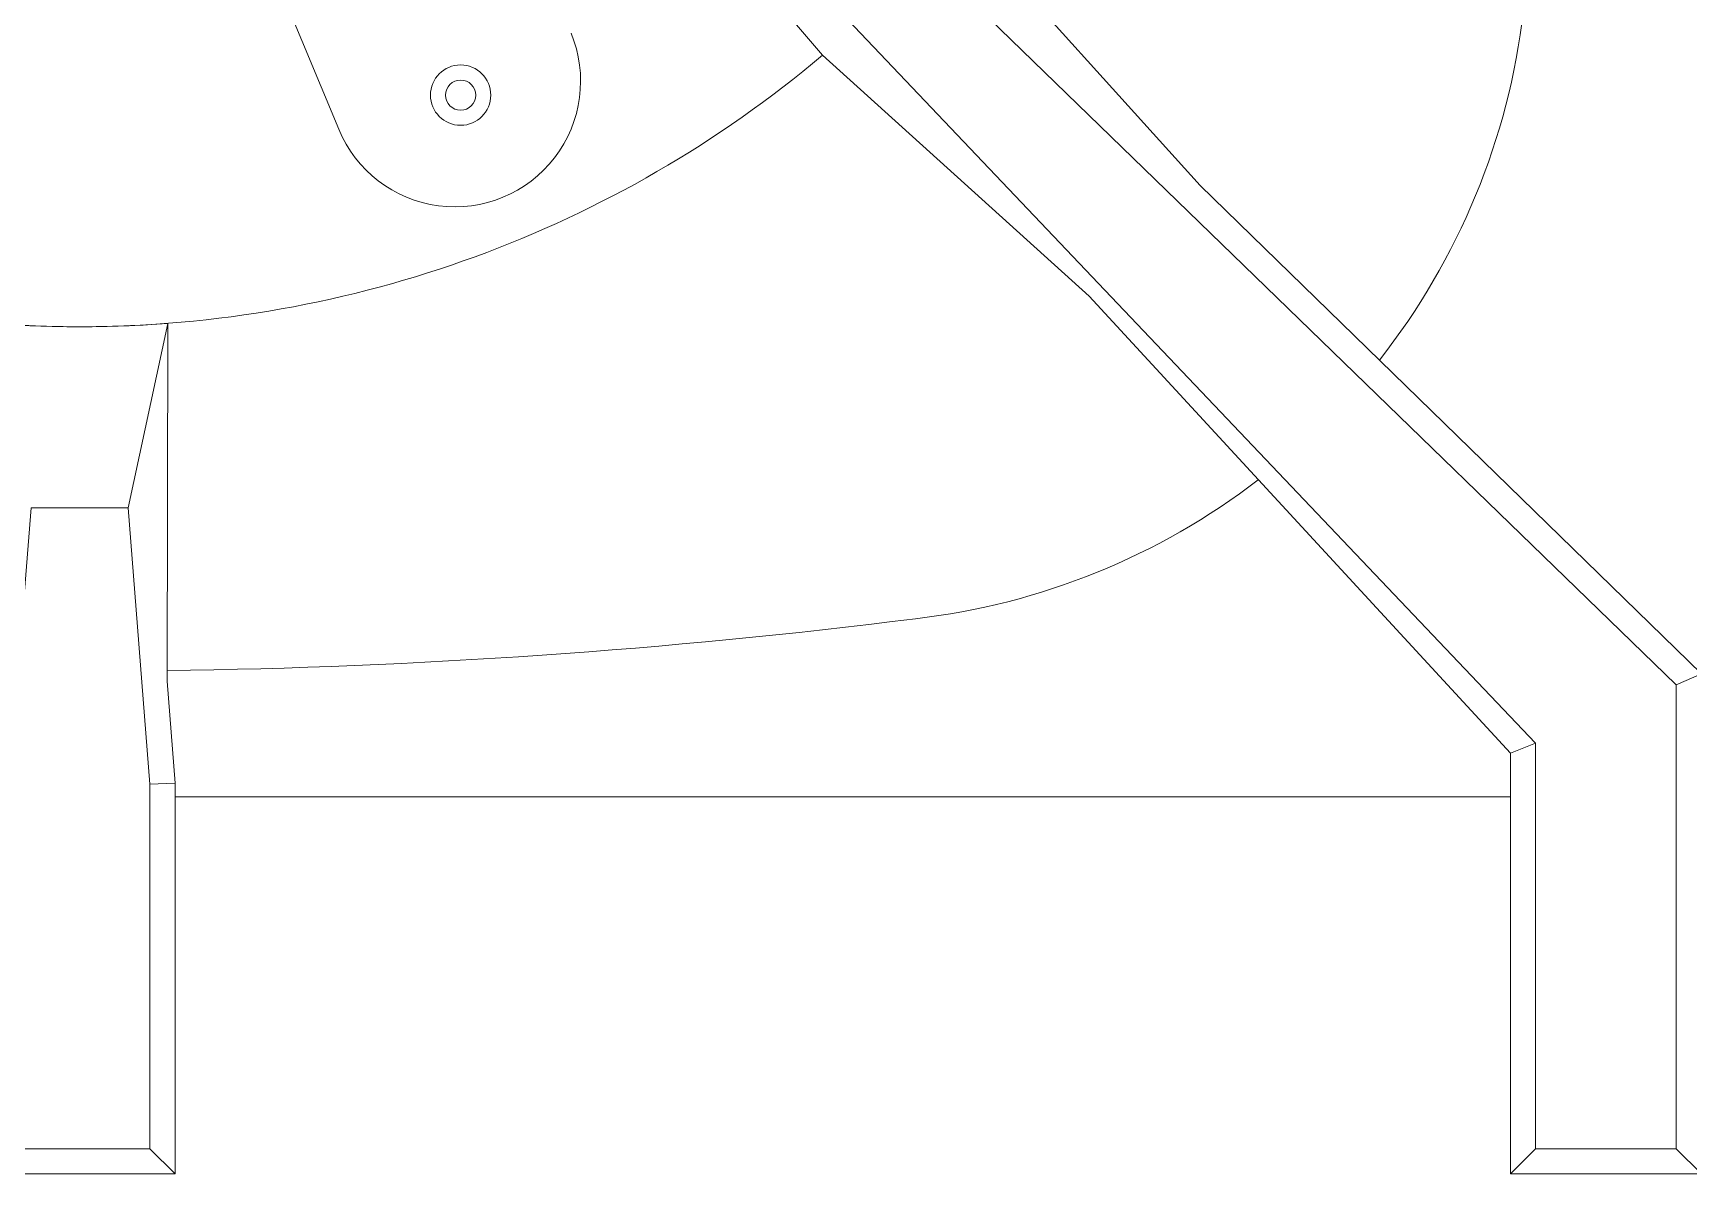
# Model space of a CAD drawing. Extents: x 306 to 2240, y 18 to 779.
# Drawn here: x 689.0286 to 689.1932, y 391.606 to 391.7195 of the extents above; entities that cross this region are included whole.
import ezdxf

# ---------------------------------------------------------------- set-up
doc = ezdxf.new("R2010")
doc.units = 0
doc.header["$MEASUREMENT"] = 0
doc.linetypes.add('ACAD_ISO03W100', pattern=[30, 12, -18])
doc.layers.add('EQUIPAMIENTO SUPER', color=1, linetype='Continuous')

msp = doc.modelspace()

# ---------------------------------------------------------------- linework, layer by layer
at = {"layer": 'EQUIPAMIENTO SUPER', "color": 253, "lineweight": 0}
for p, q in [((689.0378645405203, 391.7609360135303, -6.438942029e-07), (689.0590082833572, 391.7098905028151, -6.438942029e-07)), ((689.0378645405203, 391.7609360135303, -6.438942029e-07), (689.0590082833572, 391.7098905028151, -6.438942029e-07)), ((689.0380649408385, 391.6722525021582, -6.438942029e-07), (689.0420060463642, 391.6905881774768, -6.438942029e-07)), ((689.1944949408376, 391.6557244453879, -6.438942029e-07), (689.1919949408388, 391.6546519970948, -6.438942029e-07)), ((689.177994940836, 391.6488530072215, -6.438942029e-07), (689.1754949408372, 391.6478552195067, -6.438942029e-07)), ((689.0402449408377, 391.6085025021579, -6.438942029e-07), (689.0427449408367, 391.6060025021579, -6.438942029e-07)), ((689.177994940836, 391.6085025021579, -6.438942029e-07), (689.1754949408372, 391.6060025021579, -6.438942029e-07)), ((689.1919949408388, 391.6085025021579, -6.438942029e-07), (689.1944949408376, 391.6060025021579, -6.438942029e-07))]:
    msp.add_line(p, q, dxfattribs=at)
at = {"layer": 'EQUIPAMIENTO SUPER', "color": 253, "linetype": 'ACAD_ISO03W100', "lineweight": 0}
msp.add_line((689.0402449408377, 391.6447525021578, -6.438942029e-07), (689.0427449408367, 391.6448514378783, -6.438942029e-07), dxfattribs=at)
at = {"layer": 'EQUIPAMIENTO SUPER', "color": 253, "lineweight": 0, "elevation": -6.438508219e-07}
for points in [[(689.0613587727589, 391.7706264229802), (689.0673714240531, 391.7766390742756), (689.1206984346848, 391.7308462344024), (689.1446549854213, 391.7043144517704), (689.1944949408376, 391.6557244453879), (689.1944949408376, 391.6060025021579), (689.1754949408372, 391.6060025021579), (689.1754949408372, 391.6478552195067), (689.1336145263836, 391.6932807734674), (689.107101612643, 391.7172571192534), (689.0613587727589, 391.7706264229802)], [(689.1919949408388, 391.6085025021579), (689.1919949408388, 391.6546519970948), (689.0674432286384, 391.7755039618261), (689.0623485954953, 391.7705634343433), (689.177994940836, 391.6488530072215), (689.177994940836, 391.6085025021579), (689.1919949408388, 391.6085025021579), (689.1919949408388, 391.6085025021579)], [(689.0244838353087, 391.6905881774768), (689.0245498200989, 391.655004731305), (689.0237449408362, 391.6448514378783), (689.0237449408362, 391.6060025021579), (689.0332449408365, 391.6060025021579)], [(689.0420060463642, 391.6905881774768), (689.0419400615777, 391.655004731305), (689.0427449408367, 391.6448514378783), (689.0427449408367, 391.6060025021579), (689.0332449408365, 391.6060025021579)], [(689.0332449408365, 391.6085025021579), (689.0262449408388, 391.6085025021579), (689.0262449408388, 391.6447525021578), (689.0284249408384, 391.6722525021582), (689.0332449408365, 391.6722525021582)], [(689.0332449408365, 391.6085025021579), (689.0402449408377, 391.6085025021579), (689.0402449408377, 391.6447525021578), (689.0380649408385, 391.6722525021582), (689.0332449408365, 391.6722525021582)], [(689.0427449408367, 391.643502502158), (689.1754949408372, 391.6435025021576)]]:
    msp.add_lwpolyline(points, dxfattribs=at)
at = {"layer": 'EQUIPAMIENTO SUPER', "color": 253, "lineweight": 0}
for radius in [0.003, 0.003, 0.003, 0.003, 0.003, 0.003, 0.003, 0.003, 0.003, 0.003, 0.003, 0.003, 0.003, 0.003, 0.003, 0.003, 0.0015, 0.0015, 0.0015, 0.0015, 0.0015, 0.0015, 0.0015, 0.0015, 0.0015, 0.0015, 0.0015, 0.0015, 0.0015, 0.0015, 0.0015, 0.0015]:
    msp.add_circle((689.0711308026641, 391.7132882264213, -6.438942029e-07), radius, dxfattribs=at)
for centre, radius, start, end in [((689.1084871268599, 391.7295151010159, -6.438942029e-07), 0.06875, 321.7418147945821, 353.4227512858584), ((689.0705567775134, 391.7146740457196, -6.438942029e-07), 0.0125000000000001, 202.5000000000132, 22.50000000001325), ((689.0705567775134, 391.7146740457196, -6.438942029e-07), 0.0125000000000001, 202.5000000000132, 22.50000000001325), ((689.0332449408365, 391.8047525021579, -6.438942029e-07), 0.1145, 229.8315927053829, 270), ((689.0332449408365, 391.8047525021579, -6.438942029e-07), 0.1145, 270, 310.168407294617), ((689.0332449408365, 391.8047525021579, -6.438942029e-07), 0.114499999999998, 265.6116551413012, 270), ((689.0332449408365, 391.8047525021579, -6.438942029e-07), 0.114499999999998, 270, 274.3883448584909), ((689.1084823419792, 391.7295103161368, -6.438942029e-07), 0.06875, 276.5772487142252, 307.6009499427275), ((689.0332285015124, 392.3217525021575, -6.438942029e-07), 0.6657500000000001, 270.7499240688402, 277.1729403871368)]:
    msp.add_arc(centre, radius, start, end, dxfattribs=at)

doc.saveas('drawing.dxf')
